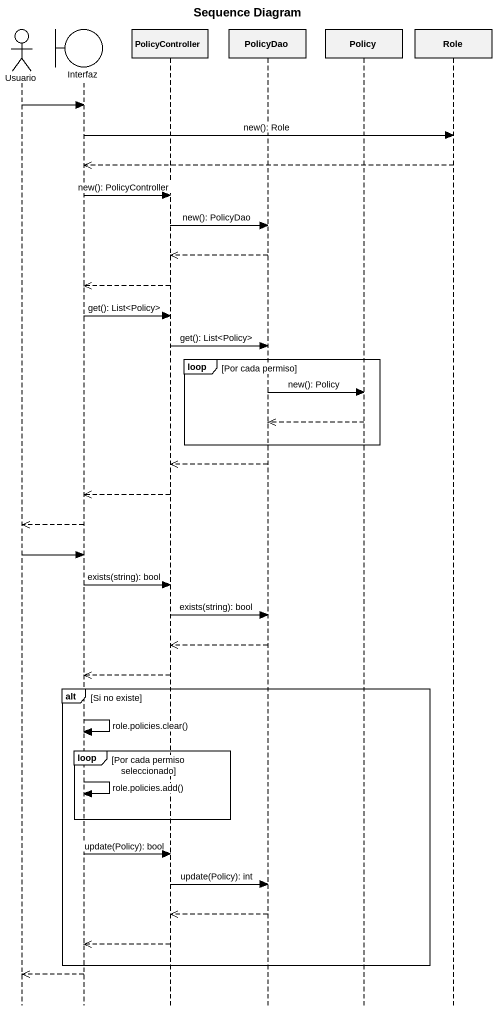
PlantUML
@startuml
title Sequence Diagram
hide footbox
actor Usuario
boundary Interfaz
participant PolicyController
participant PolicyDao
participant Policy
participant Role

Usuario -> Interfaz
Interfaz -> Role : new(): Role
Role -->> Interfaz
Interfaz -> PolicyController : new(): PolicyController
PolicyController -> PolicyDao : new(): PolicyDao
PolicyDao -->> PolicyController
PolicyController -->> Interfaz
Interfaz -> PolicyController : get(): List<Policy>
PolicyController -> PolicyDao : get(): List<Policy>
loop Por cada permiso
  PolicyDao -> Policy : new(): Policy
  Policy -->> PolicyDao
end
PolicyDao -->> PolicyController
PolicyController -->> Interfaz
Interfaz -->> Usuario
Usuario -> Interfaz
Interfaz -> PolicyController : exists(string): bool
PolicyController -> PolicyDao : exists(string): bool
PolicyDao -->> PolicyController
PolicyController -->> Interfaz
alt Si no existe
  Interfaz -> Interfaz : role.policies.clear()
  loop Por cada permiso seleccionado
    Interfaz -> Interfaz : role.policies.add()
  end
  Interfaz -> PolicyController : update(Policy): bool
  PolicyController -> PolicyDao : update(Policy): int
  PolicyDao -->> PolicyController
  PolicyController -->> Interfaz
end
Interfaz -->> Usuario
@enduml
